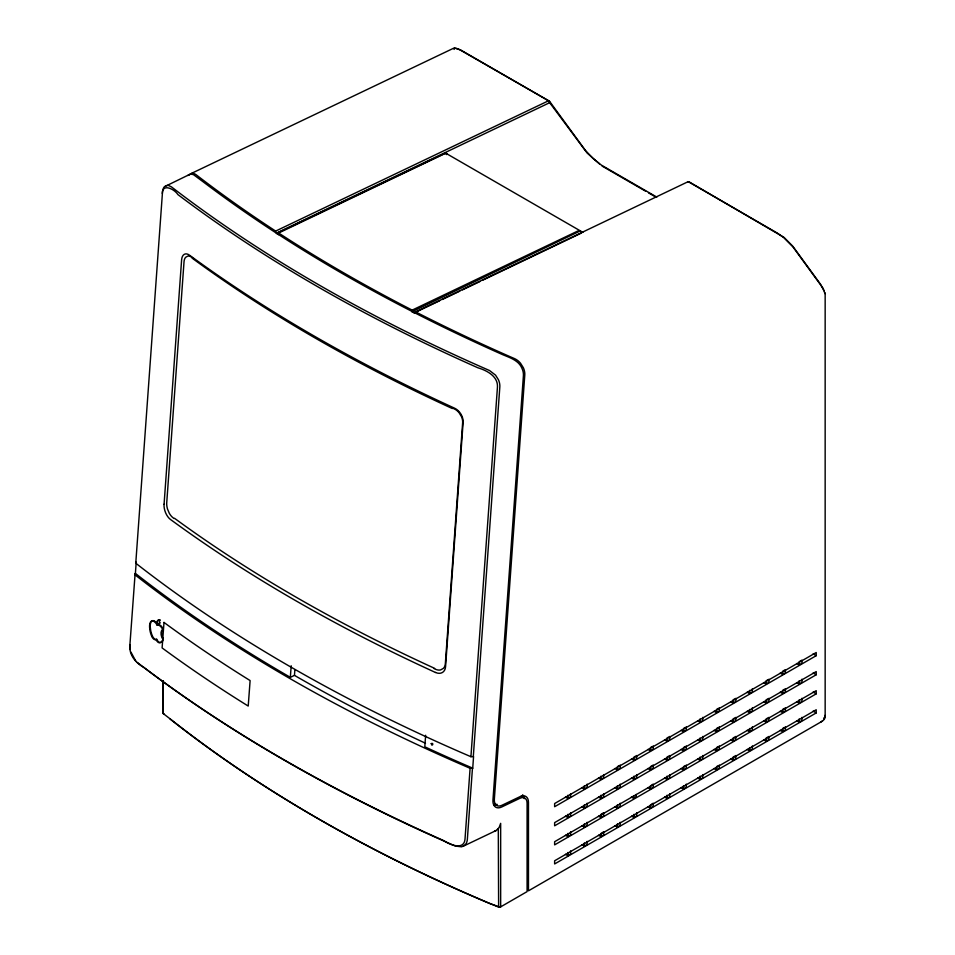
<?xml version="1.0" encoding="UTF-8"?>
<svg xmlns="http://www.w3.org/2000/svg" width="955" height="955" viewBox="0 0 955 955"><rect width="100%" height="100%" fill="white"/><g stroke="black" fill="none" stroke-linecap="round" stroke-linejoin="round"><path stroke-width="1.43" d="M135.121 573.537L129.844 645.759C129.128 655.273 136.028 663.152 143.919 667.473A1470.712 772.834 4.1 0 0 444.051 840.758C449.351 844.638 464.023 850.678 465.001 839.266L470.099 768.274L460.585 764.155A1470.712 772.834 4.1 0 1 141.841 580.139L134.942 574.779L135.395 573.406A1470.712 772.834 4.1 0 0 290.344 677.334L294.462 675.376A1464.874 769.754 4.1 0 0 423.184 742.166L425.488 743.229M470.099 768.274L472.725 768.166L473.561 756.599L470.922 756.706L461.408 752.6A1470.712 772.834 4.1 0 1 142.677 568.571L135.765 563.211L162.493 192.158A13.513 7.103 71.6 0 1 164.32 186.786L190.379 174.073L193.423 174.61L202.639 181.438A1470.712 772.834 4.1 0 0 502.772 354.711C509.97 357.719 518.78 360.441 521.991 368.403A13.513 9.562 55.8 0 1 523.412 375.637L492.959 799.992A13.633 7.867 -60 0 0 501.733 806.975L519.938 798.285A11.066 6.387 -60 0 1 527.088 803.155L527.088 891.612L500.134 907.178L489.461 903.418A1469.554 848.434 0 0 1 170.981 719.545L163.138 713.492L163.138 680.903M135.395 573.406L136.123 563.295M164.069 504.3L181.617 259.784A11.735 6.387 70.5 0 1 189.496 255.188L190.427 255.845A1470.712 773.371 4.1 0 0 453.255 407.582L454.473 408.131A11.735 8.153 57.4 0 1 463.127 422.313L445.555 666.817A11.735 8.153 57.4 0 1 435.504 672.451M447.286 154.065L446.773 153.779A7.783 4.5 -60 0 0 443.812 154.125L278.633 233.008L278.514 234.655L276.568 233.402L275.1 230.728A1472.371 773.693 4.1 0 1 200.049 177.761L196.42 174.956A13.919 7.342 71.5 0 0 191.764 173.404L189.293 174.861M290.344 677.334L291.18 665.766M294.462 675.376L294.88 669.586M412.059 311.76L412.178 310.112L577.369 231.229A7.783 4.5 -60 0 1 580.33 230.895L412.059 311.76L414.255 312.894L439.682 300.753M414.255 312.894L416.165 312.166A1472.371 773.693 4.1 0 0 509.481 356.418L514.47 358.579A13.919 9.837 56 0 1 520.523 363.222L523.364 367.747A13.513 9.55 56 0 1 524.784 374.993L494.344 799.287A11.699 6.757 -60 0 0 501.9 805.304L520.105 796.613A13 7.509 -60 0 1 528.473 802.307L528.473 890.824L821.742 721.503A11.687 6.745 0 0 0 824.929 715.414M425.644 735.243L424.808 746.81L430.06 749.245A1470.712 772.834 4.1 0 0 472.725 768.166M470.922 756.706L497.46 386.954C498.033 376.151 486.728 370.468 477.989 367.818A1470.712 772.834 4.1 0 1 177.857 194.545C174.741 189.448 162.41 182.775 162.302 193.459M472.45 768.298L467.353 839.35A13.513 9.562 55.8 0 1 465.013 844.96L461.695 846.822L455.356 846.082A1468.324 771.568 4.1 0 1 137.317 662.448M473.286 756.73L499.823 386.906A13.513 9.562 55.8 0 0 498.403 379.672L495.55 375.148L489.485 370.504A1468.324 771.568 4.1 0 1 171.446 186.882L168.259 185.354L165.454 185.819M135.765 563.211L135.956 561.97M824.929 293.627L823.186 288.446L792.972 246.915L783.661 237.556L777.286 233.068L688.209 181.641L414.279 312.56M160.034 622.696C159.557 625.346 156.489 624.212 157.491 621.836C157.109 619.162 161.574 619.807 158.685 619.843C153.182 623.269 161.109 627.125 159.294 620.225M656.789 197.1L601.435 165.143L593.043 158.446L585.367 150.365L549.567 101.314L459.236 49.445L454.902 47.75L454.067 49.421M170.038 718.984A1470.712 849.114 0 0 0 488.769 903.012L498.295 906.987L500.659 906.88L500.659 823.341L499.059 827.71L496.278 830.456L463.497 846.118M187.908 175.517L189.042 174.55M687.803 181.951L689.462 182.083L784.091 237.425L792.59 245.984L820.62 284.399L823.914 290.738M820.87 722.004L822.219 721.061M619.246 765.6L617.408 766.662L617.408 769.837L615.02 768.465M635.767 756.062L633.929 757.112L633.929 760.299L631.542 758.915M652.289 746.512L650.451 747.574L650.451 750.761L648.063 749.377M668.81 736.974L666.972 738.036L666.972 741.223L664.585 739.839M685.332 727.435L683.494 728.498L683.494 731.685L681.118 730.3M718.387 708.359L716.548 709.422L716.548 712.597L714.161 711.224M734.908 698.821L733.07 699.884L733.07 703.059L730.682 701.686M767.951 679.745L766.113 680.808L766.113 683.983L763.725 682.61M565.456 797.079L567.843 798.452L570.601 796.864L570.601 793.677M581.977 787.541L584.365 788.914L587.122 787.326L587.122 784.139M598.499 778.003L600.886 779.376L603.644 777.788L603.644 774.601M617.408 769.837L620.165 768.25L620.165 765.062M633.929 760.299L636.687 758.7L636.687 755.524M650.451 750.761L653.208 749.162L653.208 745.986M666.972 741.223L669.73 739.624L669.73 736.448M683.494 731.685L686.251 730.086L686.251 726.91M697.639 720.762L700.027 722.135L702.785 720.548L702.785 717.372M716.548 712.597L719.306 711.009L719.306 707.834M733.07 703.059L735.827 701.471L735.827 698.296M747.204 692.148L749.591 693.521L752.349 691.933L752.349 688.746M766.113 683.983L768.871 682.395L768.871 679.208M782.634 674.445L785.392 672.857L785.392 669.67L782.634 671.27L782.634 674.445L780.247 673.072M799.156 664.907L801.913 663.319L801.913 660.132L799.156 661.731L799.156 664.907L796.768 663.522M816.227 655.679L554.628 806.724L554.628 803.537L816.227 652.504L816.227 655.679L813.135 653.9M668.81 756.062L666.972 757.112L666.972 760.299L664.585 758.915M685.332 746.512L683.494 747.574L683.494 750.761L681.118 749.377M718.387 727.435L716.548 728.498L716.548 731.685L714.161 730.3M734.908 717.897L733.07 718.96L733.07 722.135L730.682 720.762M767.951 698.821L766.113 699.884L766.113 703.059L763.725 701.686M784.473 689.283L782.634 690.346L782.634 693.521L780.247 692.148M565.456 816.155L567.843 817.528L570.601 815.94L570.601 812.765M581.977 806.617L584.365 807.99L587.122 806.402L587.122 803.227M598.499 797.079L600.886 798.452L603.644 796.864L603.644 793.677M615.02 787.541L617.408 788.914L620.165 787.326L620.165 784.139M631.542 778.003L633.929 779.376L636.687 777.788L636.687 774.601M650.451 769.837L653.208 768.25L653.208 765.062L650.451 766.662L650.451 769.837L648.063 768.465M666.972 760.299L669.73 758.7L669.73 755.524M683.494 750.761L686.251 749.162L686.251 745.986M697.639 739.839L700.027 741.223L702.785 739.624L702.785 736.448M716.548 731.685L719.306 730.086L719.306 726.91M733.07 722.135L735.827 720.548L735.827 717.372M747.204 711.224L749.591 712.597L752.349 711.009L752.349 707.834M766.113 703.059L768.871 701.471L768.871 698.296M782.634 693.521L785.392 691.933L785.392 688.746M796.768 682.61L799.156 683.983L801.913 682.395L801.913 679.208M816.227 674.767L554.628 825.8L554.628 822.613L816.227 671.58L816.227 674.767L813.135 672.977M601.805 813.827L603.644 812.765L603.644 815.94L600.886 817.528L598.499 816.155M651.37 785.201L653.208 784.139L653.208 787.326L650.451 788.914L648.063 787.541M685.332 765.6L683.494 766.662L683.494 769.837L681.118 768.465M718.387 746.512L716.548 747.574L716.548 750.761L714.161 749.377M734.908 736.974L733.07 738.036L733.07 741.223L730.682 739.839M767.951 717.897L766.113 718.96L766.113 722.135L763.725 720.762M784.473 708.359L782.634 709.422L782.634 712.597L780.247 711.224M631.374 796.983L633.428 798.165L636.185 796.566L636.185 794.453M565.456 835.231L567.843 836.616L570.601 835.016L570.601 831.841M581.977 825.693L584.365 827.066L587.122 825.478L587.122 822.303M615.02 806.617L617.408 807.99L620.165 806.402L620.165 803.227M664.585 778.003L666.972 779.376L669.73 777.788L669.73 774.601M683.494 769.837L686.251 768.25L686.251 765.062M697.639 758.915L700.027 760.299L702.785 758.7L702.785 755.524M716.548 750.761L719.306 749.162L719.306 745.986M733.07 741.223L735.827 739.624L735.827 736.448M747.204 730.3L749.591 731.685L752.349 730.086L752.349 726.91M766.113 722.135L768.871 720.548L768.871 717.372M782.634 712.597L785.392 711.009L785.392 707.834M796.768 701.686L799.156 703.059L801.913 701.471L801.913 698.296M816.227 693.843L554.628 844.877L554.628 841.701L816.227 690.656L816.227 693.843L813.135 692.053M601.805 832.903L603.644 831.841L603.644 835.016L600.886 836.616L598.499 835.231M651.37 804.277L653.208 803.227L653.208 806.402L650.451 807.99L648.063 806.617M718.387 765.6L716.548 766.662L716.548 769.837L714.161 768.465M734.908 756.062L733.07 757.112L733.07 760.299L730.682 758.915M767.951 736.974L766.113 738.036L766.113 741.223L763.725 739.839M784.473 727.435L782.634 728.498L782.634 731.685L780.247 730.3M565.456 854.307L567.843 855.692L570.601 854.092L570.601 850.917M581.977 844.769L584.365 846.154L587.122 844.554L587.122 841.379M615.02 825.693L617.408 827.066L620.165 825.478L620.165 822.303M631.542 816.155L633.929 817.528L636.687 815.94L636.687 812.765M664.585 797.079L666.972 798.452L669.73 796.864L669.73 793.677M681.118 787.541L683.494 788.914L686.251 787.326L686.251 784.139M697.639 778.003L700.027 779.376L702.785 777.788L702.785 774.601M716.548 769.837L719.306 768.25L719.306 765.062M733.07 760.299L735.827 758.7L735.827 755.524M747.204 749.377L749.591 750.761L752.349 749.162L752.349 745.986M766.113 741.223L768.871 739.624L768.871 736.448M782.634 731.685L785.392 730.086L785.392 726.91M796.768 720.762L799.156 722.135L801.913 720.548L801.913 717.372M816.227 712.919L554.628 863.953L554.628 860.777L816.227 709.744L816.227 712.919L813.135 711.129M190.427 173.894L454.198 47.941M275.649 231.086L548.325 100.872L587.122 153.027L599.442 163.902M276.592 233.068L550.116 102.46M276.568 233.402L445.484 153.015A7.783 4.5 -60 0 1 446.522 154.591M442.368 299.476L459.761 291.168M462.435 289.89L479.84 281.582M482.514 280.293L581.559 232.996M159.019 619.962L159.7 619.64M159.497 620.643L160.177 620.32M156.859 623.902L157.539 623.591M157.062 624.319L157.73 623.997M157.336 624.582L158.017 624.272M151.833 636.472A13.513 7.27 70.9 0 1 150.042 630.897L149.756 628.808A10.481 5.635 70.9 0 1 150.651 621.777L151.379 621.132A7.545 4.059 70.9 0 1 155.092 622.374L155.629 622.947A7.497 4.083 70.5 0 1 157.05 625.059L157.73 624.749A7.521 4.095 70.5 0 1 158.757 624.701M151.833 636.472A5.217 2.805 70.9 0 0 154.209 639.396L154.603 639.575A5.205 2.829 70.5 0 0 156.011 639.587L156.692 639.265A5.217 2.841 70.5 0 0 160.894 642.357A13.549 7.365 70.5 0 0 162.804 640.71M494.583 831.113L496.278 830.456M456.096 48.598L460.561 49.923L549.567 101.314M452.873 408.239L454.067 408.788A11.782 8.189 57.4 0 1 459.104 412.763L461.468 416.619A11.4 7.926 57.4 0 1 462.638 422.755L445.34 663.653A11.4 7.938 57.4 0 1 443.395 668.369L440.649 669.909A11.782 8.201 57.4 0 1 435.385 669.216L434.179 668.679M435.492 672.475L434.286 671.926A1470.712 773.371 4.1 0 1 171.458 520.188L170.527 519.508A11.735 6.387 70.5 0 1 164.045 504.288M412.178 310.112L401.219 304.442A1472.371 773.693 4.1 0 1 288.338 239.275L278.633 233.008M582.908 232.363L445.221 152.872M602.128 166.086L645.89 191.358M648.457 192.838L656.18 197.303M164.332 714.245L163.138 713.492L163.329 680.796M192.731 258.041L191.812 257.373A11.782 6.399 70.6 0 0 187.753 256.107L185.604 257.349A11.4 6.196 70.6 0 0 184.017 261.897L166.731 502.796A11.4 6.196 70.6 0 0 167.543 509.111L169.298 513.253A11.782 6.399 70.6 0 0 173.118 517.801L174.037 518.481M498.629 907.25L498.295 828.474M135.729 661.003L130.931 652.086M825.156 292.934L825.156 716.739M799.156 680.808L799.156 683.983M799.156 699.884L799.156 703.059M799.156 718.96L799.156 722.135M749.591 690.346L749.591 693.521M749.591 709.422L749.591 712.597M749.591 728.498L749.591 731.685M749.591 747.574L749.591 750.761M700.027 718.96L700.027 722.135M700.027 738.036L700.027 741.223M700.027 757.112L700.027 760.299M700.027 776.2L700.027 779.376M683.494 785.738L683.494 788.914M666.972 776.2L666.972 779.376M666.972 795.276L666.972 798.452M650.451 785.738L650.451 788.914M650.451 804.814L650.451 807.99M633.929 776.2L633.929 779.376M633.929 814.352L633.929 817.528M633.428 796.04L633.428 798.165M617.408 785.738L617.408 788.914M617.408 804.814L617.408 807.99M617.408 823.89L617.408 827.066M600.886 776.2L600.886 779.376M600.886 795.276L600.886 798.452M600.886 814.352L600.886 817.528M600.886 833.428L600.886 836.616M584.365 785.738L584.365 788.914M584.365 804.814L584.365 807.99M584.365 823.89L584.365 827.066M584.365 842.967L584.365 846.154M567.843 795.276L567.843 798.452M567.843 814.352L567.843 817.528M567.843 833.428L567.843 836.616M567.843 852.505L567.843 855.692M174.538 518.302A1441.513 758.007 4.1 0 0 296.313 597.305A1441.513 758.007 4.1 0 0 434.668 668.369M452.372 408.549A1441.513 758.007 4.1 0 1 192.194 258.208M130.322 649.496A13.513 7.103 71.6 0 1 130.023 644.589M163.03 638.238A6.733 3.665 70.5 0 1 162.577 637.272M161.932 635.206A6.733 3.665 70.5 0 1 161.884 631.386M162.123 630.634A6.733 3.665 70.5 0 1 162.899 629.524M156.692 639.265A5.205 2.829 70.5 0 1 155.271 639.265L154.889 639.086A5.217 2.805 70.9 0 1 152.502 636.161A13.513 7.27 70.9 0 1 150.723 630.587L150.436 628.486A10.481 5.635 70.9 0 1 151.332 621.466L152.06 620.81A7.545 4.059 70.9 0 1 154.113 620.905M154.674 621.192A7.545 4.059 70.9 0 1 155.223 621.574M156.011 639.587A5.217 2.841 70.5 0 0 160.225 642.679A13.549 7.365 70.5 0 0 162.613 640.196L162.887 639.468A6.733 3.665 70.5 0 1 162.732 629.512A7.521 4.095 70.5 0 0 157.062 625.071M159.867 625.071A7.521 4.095 70.5 0 1 162.052 626.993M162.541 627.674A7.521 4.095 70.5 0 1 162.995 628.414M156.811 623.269A7.497 4.083 70.5 0 1 157.73 624.749M497.245 804.385A13.633 7.867 -60 0 1 493.639 805.256M521.155 796.16A11.066 6.387 -60 0 1 521.669 796.816M522.624 794.787A13 7.509 -60 0 1 524.259 798.667M495.645 803.609A11.699 6.757 -60 0 1 494.654 803.68M823.986 717.694A10.505 6.064 0 0 1 823.783 718.876M163.997 622.433L162.099 647.92A1470.712 775.556 4.3 0 0 248.216 706.055L250.115 680.569A1470.712 775.556 4.3 0 1 163.997 622.433M431.254 743.551C431.863 747.789 434.489 742.274 431.254 743.551"/></g></svg>
